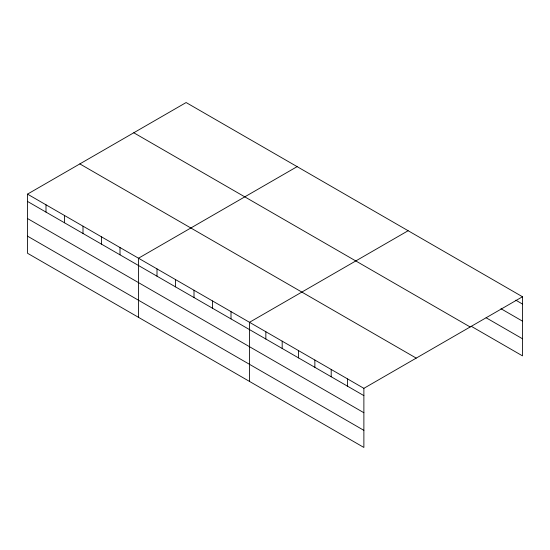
<?xml version="1.0" encoding="UTF-8"?>
<svg xmlns="http://www.w3.org/2000/svg" width="550" height="550" viewBox="0 0 550 550"><rect width="100%" height="100%" fill="white"/><g stroke="black" fill="none" stroke-linecap="round" stroke-linejoin="round"><path stroke-width="0.82" d="M363.88 412.734L363.88 388.334L27.5 194.129L27.5 253.248L363.88 447.453L363.88 412.734L27.5 218.529M471.254 326.288L522.5 355.871L522.5 296.752L186.12 102.547L27.5 194.129M297.131 166.636L138.504 258.211L138.504 317.336M408.134 230.725L249.508 322.3L249.508 381.425M363.88 388.334L522.5 296.752M515.817 300.19L522.5 304.047M500.961 308.715L522.5 321.152M486.111 317.762L522.5 338.772M133.781 132.77L470.154 326.975M79.846 163.907L416.219 358.112M27.5 201.424L363.88 395.629M27.5 236.149L363.88 430.354M347.538 378.902L347.538 386.196M331.203 369.469L331.203 376.764M314.861 360.03L314.861 367.331M298.526 350.597L298.526 357.899M282.184 341.165L282.184 348.466M265.849 331.732L265.849 339.034M231.007 311.623L231.007 318.918M212.506 300.939L212.506 308.234M194.006 290.256L194.006 297.557M175.505 279.579L175.505 286.873M157.004 268.895L157.004 276.196M120.003 247.534L120.003 254.829M101.502 236.851L101.502 244.152M83.002 226.167L83.002 233.468M64.501 215.49L64.501 222.784M46.001 204.806L46.001 212.107"/></g></svg>
